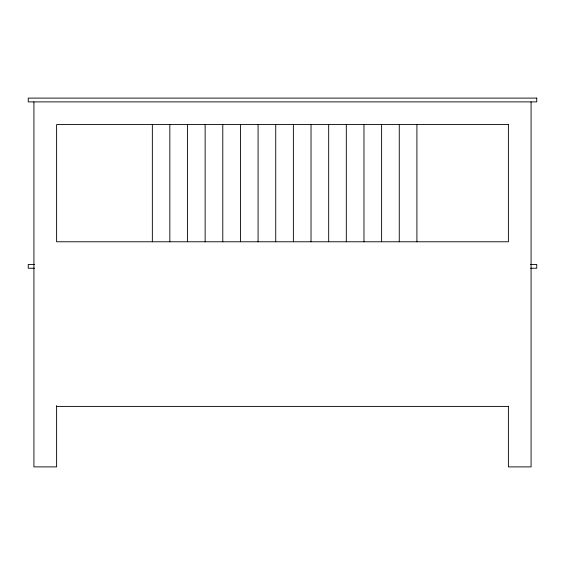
<?xml version="1.0" encoding="UTF-8"?>
<svg xmlns="http://www.w3.org/2000/svg" width="565" height="565" viewBox="0 0 565 565"><rect width="100%" height="100%" fill="white"/><g stroke="black" fill="none" stroke-linecap="round" stroke-linejoin="round"><path stroke-width="0.85" d="M34.43 264.462L28.25 264.462L28.25 268.241L34.43 268.241M530.57 264.462L536.75 264.462L536.75 268.241L530.57 268.241M56.606 406.405L508.394 406.405M531.079 101.884L531.079 466.895L508.394 466.895L508.394 406.242M416.914 124.568L416.914 241.778M399.264 124.568L399.264 241.778M381.615 124.568L381.615 241.778M363.966 124.568L363.966 241.778M346.317 124.568L346.317 241.778M328.675 124.568L328.675 241.778M311.025 124.568L311.025 241.778M293.376 124.568L293.376 241.778M275.727 124.568L275.727 241.778M258.078 124.568L258.078 241.778M240.436 124.568L240.436 241.778M222.787 124.568L222.787 241.778M205.137 124.568L205.137 241.778M187.488 124.568L187.488 241.778M169.839 124.568L169.839 241.778M152.352 124.568L152.352 241.778M56.606 405.606L56.606 466.895L33.921 466.895L33.921 101.884M536.75 98.105L28.25 98.105L28.25 101.884L536.75 101.884L536.75 98.105M508.394 124.568L56.606 124.568L56.606 241.778L508.394 241.778L508.394 124.568"/></g></svg>
